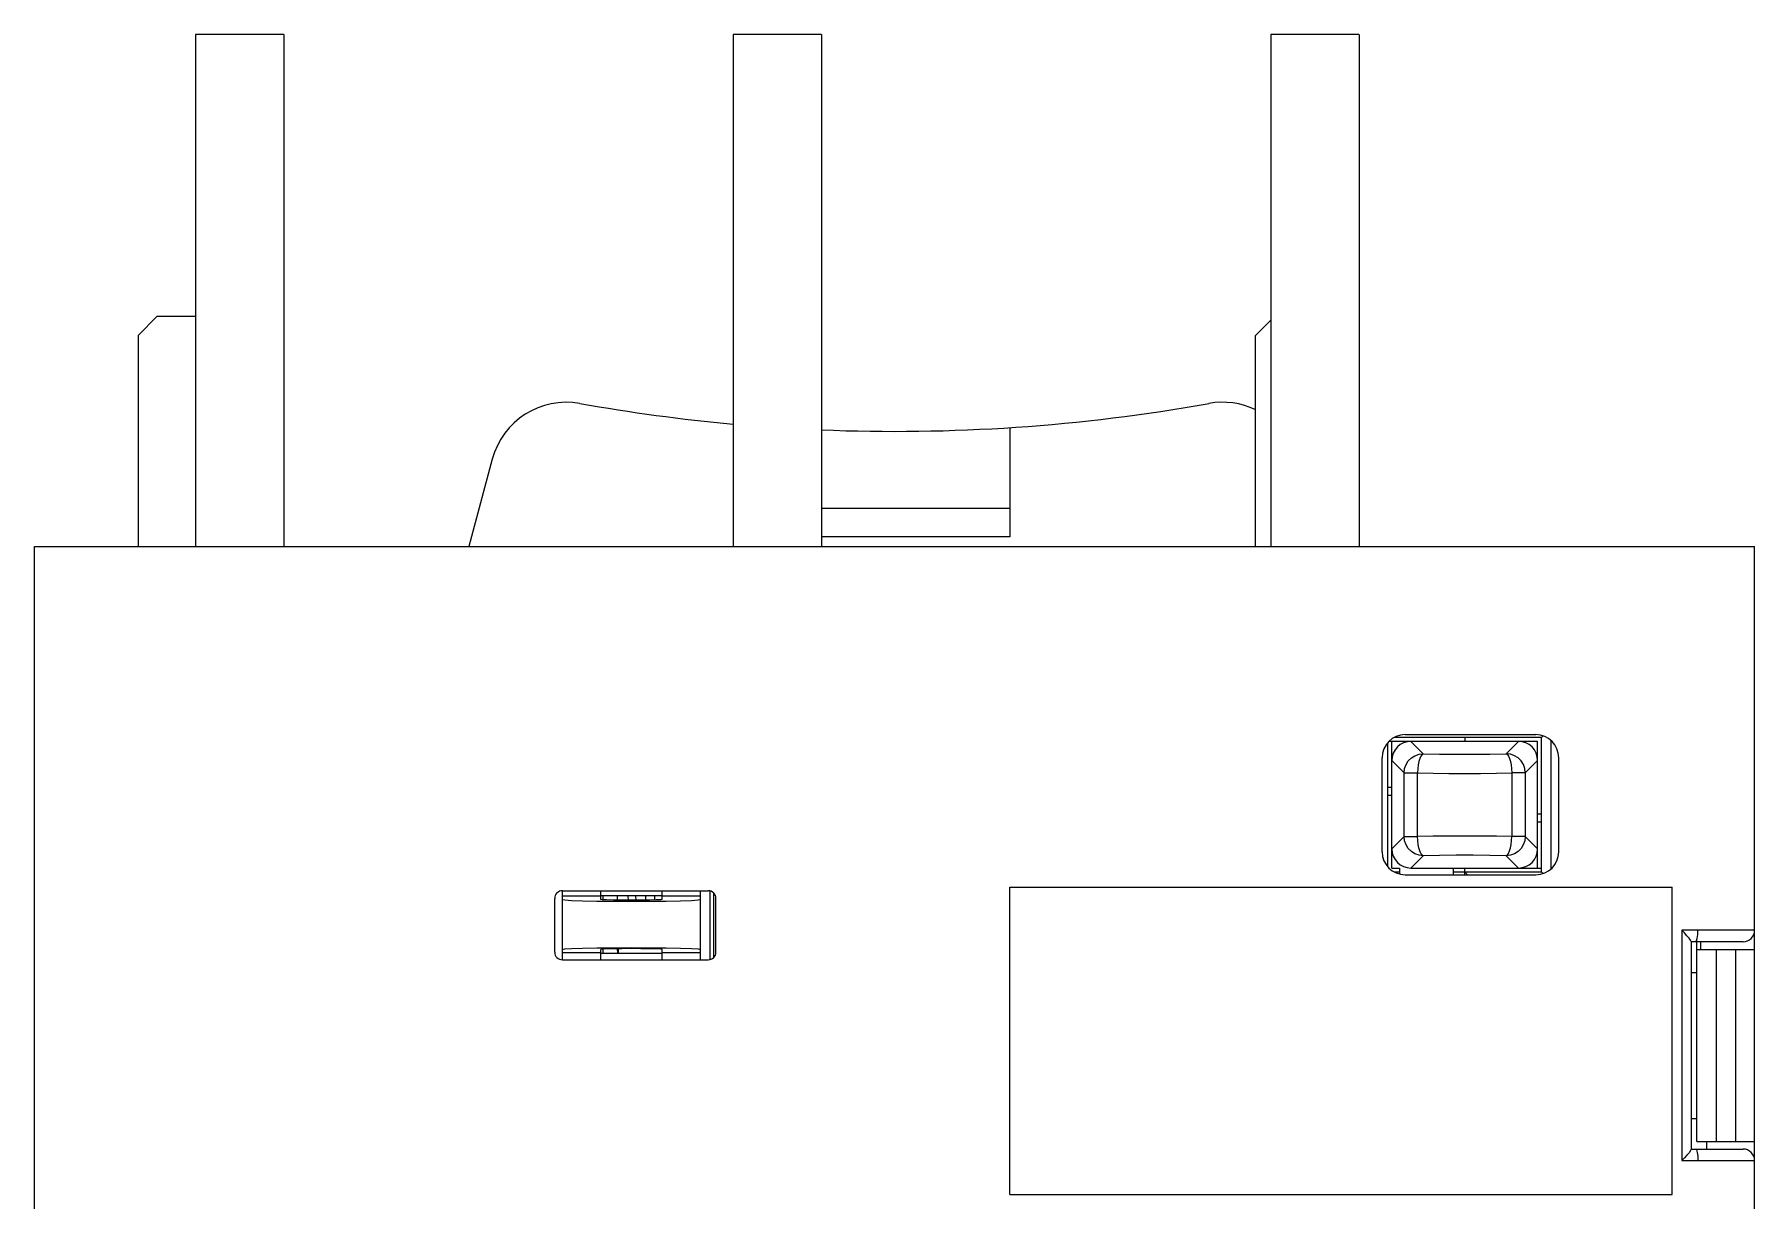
# Model space of a CAD drawing. Extents: x 0 to 44.9, y 0 to 64.8.
# Drawn here: x 0.05 to 44.85, y 34.46 to 64.84 of the extents above; entities that cross this region are included whole.
import ezdxf

# ---------------------------------------------------------------- set-up
doc = ezdxf.new("R2010")
doc.units = 0
doc.layers.add('-15N-THT. THIẾT BỊ ĐÓNG MỞ', color=40, linetype='CONTINUOUS')

# ---------------------------------------------------------------- blocks, each defined once
blk = doc.blocks.new('06 - N - SC ROLE NHIỆT LRD0xxx')
at = {"layer": '-15N-THT. THIẾT BỊ ĐÓNG MỞ'}
for p, q in [((4.248, 39.09), (4.248, 25.75)), ((6.547, 39.09), (4.248, 39.09)), ((6.548, 39.09), (6.548, 25.75)), ((18.248, 39.09), (18.248, 25.75)), ((20.547, 39.09), (18.248, 39.09)), ((20.548, 39.09), (20.548, 25.75)), ((32.248, 39.09), (32.248, 25.75)), ((34.547, 39.09), (32.248, 39.09)), ((34.548, 39.09), (34.548, 25.75)), ((2.75, 31.25), (3.25, 31.75)), ((3.25, 31.75), (4.25, 31.75)), ((31.85, 31.25), (32.248, 31.648)), ((2.75, 31.25), (2.75, 25.75)), ((31.85, 25.75), (31.85, 31.25)), ((25.45, 28.847), (25.45, 26)), ((11.975, 28.026), (11.365, 25.75)), ((20.548, 26.75), (25.45, 26.75)), ((25.45, 26), (20.548, 26)), ((0.05, -25.75), (0.05, 25.75)), ((0.05, 25.75), (44.85, 25.75)), ((44.85, -25.75), (44.85, 25.75)), ((35.3, 17.412), (35.3, 20.638)), ((39.2, 20.675), (35.337, 20.675)), ((35.4, 17.375), (35.4, 20.675)), ((39.3, 20.775), (35.475, 20.775)), ((35.75, 20.85), (39.15, 20.85)), ((36.22, 20.353), (35.898, 20.675)), ((37.3, 20.775), (37.3, 20.675)), ((38.702, 20.675), (38.38, 20.353)), ((39.2, 17.375), (39.2, 20.675)), ((39.342, 20.817), (39.3, 20.775)), ((39.3, 17.275), (39.3, 20.775)), ((39.55, 17.362), (39.55, 20.688)), ((35.15, 17.8), (35.15, 20.25)), ((35.722, 19.855), (35.4, 20.177)), ((39.2, 20.177), (38.878, 19.855)), ((39.75, 17.8), (39.75, 20.25)), ((35.722, 18.195), (35.722, 19.855)), ((35.722, 19.855), (36.072, 19.855)), ((36.072, 18.195), (36.072, 19.855)), ((38.528, 19.855), (38.528, 18.195)), ((38.878, 19.855), (38.528, 19.855)), ((38.878, 19.855), (38.878, 18.195)), ((35.4, 19.475), (35.3, 19.475)), ((35.3, 19.275), (35.4, 19.275)), ((39.3, 18.775), (39.2, 18.775)), ((39.2, 18.575), (39.3, 18.575)), ((35.722, 18.195), (35.4, 17.873)), ((35.722, 18.195), (36.072, 18.195)), ((38.878, 18.195), (38.528, 18.195)), ((38.878, 18.195), (39.2, 17.873)), ((36.22, 17.697), (35.898, 17.375)), ((38.38, 17.697), (38.702, 17.375)), ((35.4, 17.375), (35.6, 17.375)), ((35.475, 17.275), (35.6, 17.275)), ((35.6, 17.375), (35.6, 17.224)), ((35.75, 17.2), (39.15, 17.2)), ((35.9, 17.375), (39.3, 17.375)), ((37, 17.375), (37, 17.2)), ((37, 17.275), (39.3, 17.275)), ((37.3, 17.2), (37.3, 17.375)), ((37.375, 17.2), (37.3, 17.275)), ((39.342, 17.233), (39.3, 17.275)), ((13.6, 15.185), (13.6, 16.585)), ((13.8, 16.785), (17.6, 16.785)), ((13.8, 14.985), (13.8, 16.785)), ((13.8, 16.647), (14.8, 16.647)), ((14.8, 16.555), (14.8, 16.785)), ((16.4, 16.655), (14.8, 16.655)), ((14.85, 16.647), (14.85, 16.555)), ((15.239, 16.537), (15.239, 16.655)), ((15.969, 16.655), (15.969, 16.537)), ((16.198, 16.655), (16.198, 16.542)), ((16.4, 16.555), (16.4, 16.785)), ((16.4, 16.647), (17.4, 16.647)), ((17.4, 14.985), (17.4, 16.785)), ((17.649, 14.985), (17.649, 16.785)), ((17.748, 15.053), (17.748, 16.717)), ((17.8, 15.185), (17.8, 16.585)), ((25.45, 16.875), (42.7, 16.875)), ((25.45, 8.875), (25.45, 16.875)), ((42.7, 8.875), (42.7, 16.875)), ((42.956, 15.755), (42.956, 9.755)), ((44.85, 15.755), (42.956, 15.755)), ((14.8, 14.985), (14.8, 15.255)), ((14.85, 15.255), (14.85, 15.163)), ((15.239, 15.227), (15.239, 15.273)), ((15.239, 15.252), (15.24, 15.155)), ((15.25, 15.273), (15.25, 15.155)), ((16.4, 14.985), (16.4, 15.255)), ((43.2, 15.46), (43.2, 10.05)), ((44.55, 15.455), (43.2, 15.455)), ((43.35, 10.25), (43.35, 15.455)), ((43.35, 15.25), (44.85, 15.25)), ((43.45, 15.25), (43.45, 15.455)), ((43.85, 15.25), (43.85, 10.25)), ((44.35, 15.25), (44.35, 10.25)), ((14.8, 15.163), (13.8, 15.163)), ((13.8, 14.985), (17.6, 14.985)), ((14.8, 15.155), (16.4, 15.155)), ((17.4, 15.163), (16.4, 15.163)), ((43.2, 14.655), (43.35, 14.655)), ((43.2, 10.855), (43.35, 10.855)), ((43.2, 10.055), (44.55, 10.055)), ((43.35, 10.25), (44.85, 10.25)), ((43.6, 10.25), (43.6, 10.055)), ((42.956, 9.755), (44.85, 9.755)), ((25.45, 8.875), (42.7, 8.875))]:
    blk.add_line(p, q, dxfattribs=at)
for points in [[(35.722, 19.855), (35.735, 19.965), (35.772, 20.07), (35.832, 20.164), (35.911, 20.243), (36.005, 20.302), (36.11, 20.34), (36.22, 20.353)], [(36.22, 20.353), (36.189, 20.333), (36.159, 20.292), (36.132, 20.23), (36.109, 20.152), (36.091, 20.061), (36.078, 19.96), (36.072, 19.855)], [(36.22, 20.353), (36.646, 20.344), (37.081, 20.339), (37.519, 20.339), (37.954, 20.344), (38.38, 20.353)], [(38.878, 19.855), (38.865, 19.965), (38.828, 20.07), (38.768, 20.164), (38.689, 20.243), (38.595, 20.302), (38.49, 20.34), (38.38, 20.353)], [(38.38, 20.353), (38.411, 20.333), (38.441, 20.292), (38.468, 20.23), (38.491, 20.152), (38.51, 20.061), (38.522, 19.96), (38.528, 19.855)], [(36.072, 19.855), (36.475, 19.847), (36.885, 19.842), (37.3, 19.841), (37.715, 19.842), (38.125, 19.847), (38.528, 19.855)], [(36.22, 17.697), (36.11, 17.71), (36.005, 17.748), (35.911, 17.807), (35.832, 17.886), (35.772, 17.98), (35.735, 18.085), (35.722, 18.195)], [(38.528, 18.195), (38.125, 18.203), (37.715, 18.208), (37.3, 18.209), (36.885, 18.208), (36.475, 18.203), (36.072, 18.195)], [(36.22, 17.697), (36.189, 17.717), (36.159, 17.758), (36.132, 17.82), (36.109, 17.898), (36.091, 17.989), (36.078, 18.09), (36.072, 18.195)], [(38.878, 18.195), (38.865, 18.085), (38.827, 17.98), (38.768, 17.886), (38.689, 17.807), (38.595, 17.747), (38.49, 17.71), (38.38, 17.697)], [(38.38, 17.697), (38.411, 17.717), (38.441, 17.758), (38.468, 17.82), (38.491, 17.898), (38.509, 17.989), (38.522, 18.09), (38.528, 18.195)], [(38.38, 17.697), (37.954, 17.706), (37.519, 17.711), (37.081, 17.711), (36.646, 17.706), (36.22, 17.697)], [(15.5, 16.655), (15.501, 16.645), (15.512, 16.535)], [(15.702, 16.655), (15.703, 16.645), (15.713, 16.535)], [(13.8, 16.555), (13.861, 16.543), (14.041, 16.532), (14.327, 16.522), (14.7, 16.515)], [(14.7, 16.515), (15.134, 16.51), (15.6, 16.508), (16.066, 16.51)], [(16.4, 16.555), (16.361, 16.549), (16.247, 16.543), (16.07, 16.539), (15.847, 16.536), (15.6, 16.535), (15.353, 16.536), (15.13, 16.539), (14.953, 16.543), (14.839, 16.549), (14.8, 16.555)], [(16.066, 16.51), (16.5, 16.515), (16.873, 16.522), (17.159, 16.532), (17.339, 16.543), (17.4, 16.555)], [(43.2, 15.46), (43.184, 15.495), (43.144, 15.549), (43.089, 15.613), (43.025, 15.684), (42.956, 15.755)], [(43.317, 15.455), (43.339, 15.478), (43.358, 15.543), (43.37, 15.64), (43.375, 15.755)], [(13.8, 15.255), (13.861, 15.267), (14.041, 15.278), (14.327, 15.288), (14.7, 15.295)], [(14.7, 15.295), (15.134, 15.3), (15.6, 15.302), (16.066, 15.3)], [(16.4, 15.255), (16.361, 15.261), (16.247, 15.267), (16.07, 15.271), (15.847, 15.274), (15.6, 15.275), (15.353, 15.274), (15.13, 15.271), (14.953, 15.267), (14.839, 15.261), (14.8, 15.255)], [(16.066, 15.3), (16.5, 15.295), (16.873, 15.288), (17.159, 15.278), (17.339, 15.267), (17.4, 15.255)], [(43.2, 10.05), (43.184, 10.015), (43.144, 9.961), (43.089, 9.897), (43.025, 9.826), (42.956, 9.755)], [(43.317, 10.055), (43.339, 10.032), (43.358, 9.967), (43.37, 9.87), (43.375, 9.755)]]:
    blk.add_lwpolyline(points, dxfattribs=at)
for centre, radius, start, end in [((13.907, 27.508), 2, 79.8546, 165), ((22.45, 75.25), 46.5, 259.8546, 264.8123), ((22.45, 75.25), 46.5, 267.6549, 280.1454), ((30.993, 27.508), 2, 64.4101, 100.1454), ((35.75, 20.25), 0.6, 90, 180), ((35.9, 20.175), 0.5, 90, 180), ((38.7, 20.175), 0.5, 0, 90), ((39.15, 20.25), 0.6, 0, 90), ((35.75, 17.8), 0.6, 180, 270), ((35.9, 17.875), 0.5, 180, 270), ((38.7, 17.875), 0.5, 270, 0), ((39.15, 17.8), 0.6, 270, 0), ((13.8, 16.585), 0.2, 90, 180), ((17.6, 16.585), 0.2, 0, 90), ((44.55, 15.755), 0.3, 270, 0), ((13.8, 15.185), 0.2, 180, 270), ((17.6, 15.185), 0.2, 270, 0), ((44.55, 9.755), 0.3, 0, 90)]:
    blk.add_arc(centre, radius, start, end, dxfattribs=at)

msp = doc.modelspace()

# ---------------------------------------------------------------- block references
msp.add_blockref('06 - N - SC ROLE NHIỆT LRD0xxx', (0, 25.75))

doc.saveas('drawing.dxf')
